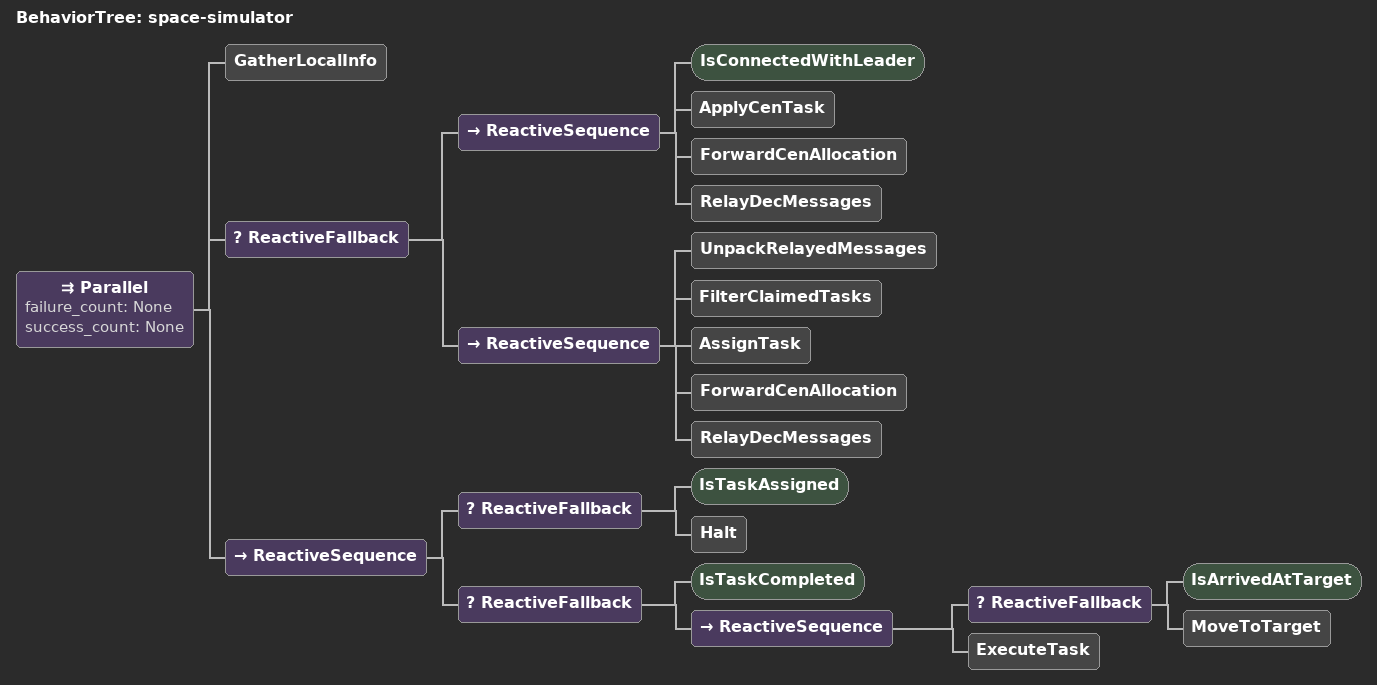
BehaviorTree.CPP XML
<?xml version="1.0" encoding="UTF-8"?>
<root BTCPP_format="4">
  <BehaviorTree ID="space-simulator">
    <Parallel failure_count="None"
              success_count="None">
      <GatherLocalInfo/>
      <ReactiveFallback>
        <ReactiveSequence>
          <IsConnectedWithLeader/>
          <ApplyCenTask/>
          <ForwardCenAllocation/>
          <RelayDecMessages/>
        </ReactiveSequence>
        <ReactiveSequence>
          <UnpackRelayedMessages/>
          <FilterClaimedTasks/>
          <AssignTask/>
          <ForwardCenAllocation/>
          <RelayDecMessages/>
        </ReactiveSequence>
      </ReactiveFallback>
      <ReactiveSequence>
        <ReactiveFallback>
          <IsTaskAssigned/>
          <Halt/>
        </ReactiveFallback>
        <ReactiveFallback>
          <IsTaskCompleted/>
          <ReactiveSequence>
            <ReactiveFallback>
              <IsArrivedAtTarget/>
              <MoveToTarget/>
            </ReactiveFallback>
            <ExecuteTask/>
          </ReactiveSequence>
        </ReactiveFallback>
      </ReactiveSequence>
    </Parallel>
  </BehaviorTree>

</root>
